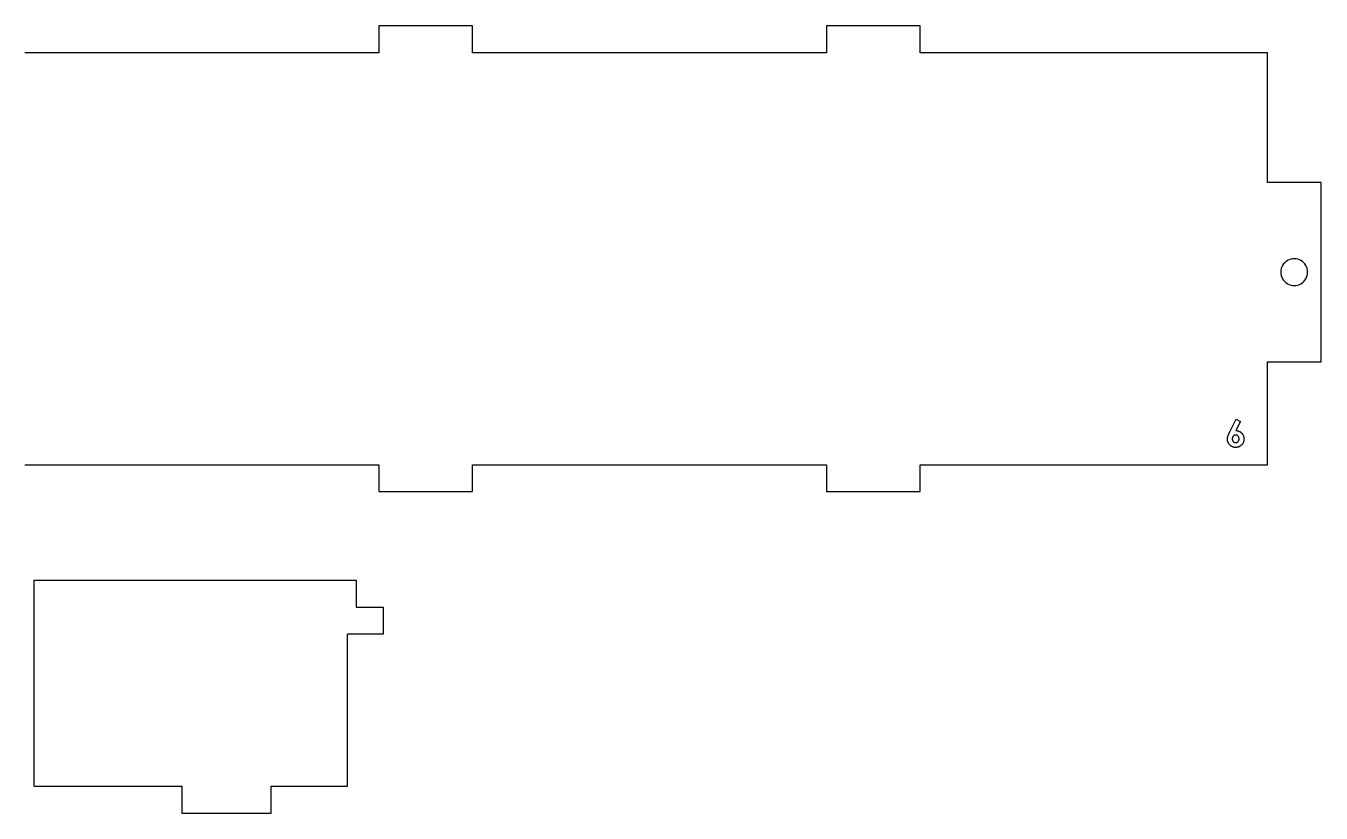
# Model space of a CAD drawing. Extents: x 0 to 255, y 0 to 328.
# Drawn here: x 110.8 to 255.4, y 0.1 to 88 of the extents above; entities that cross this region are included whole.
import ezdxf

# ---------------------------------------------------------------- set-up
doc = ezdxf.new("R2010")
doc.units = 0
doc.layers.add('Layer_1', color=7, linetype='CONTINUOUS')

msp = doc.modelspace()

# ---------------------------------------------------------------- linework, layer by layer
at = {"layer": 'Layer_1', "color": 7}
for points in [[(150.187421, 88.03083), (150.187421, 85.030825)], [(160.637421, 88.03083), (150.187421, 88.03083)], [(160.637421, 85.030825), (160.637421, 88.03083)], [(200.187421, 88.03083), (200.187421, 85.030825)], [(210.637421, 88.03083), (200.187421, 88.03083)], [(210.637421, 85.030825), (210.637421, 88.03083)], [(150.187421, 85.030825), (110.637422, 85.030825)], [(200.187421, 85.030825), (160.637421, 85.030825)], [(249.412421, 85.030825), (210.637421, 85.030825)], [(249.412421, 70.530839), (249.412421, 85.030825)], [(255.412421, 70.530839), (249.412421, 70.530839)], [(255.412421, 50.53083), (255.412421, 70.530839)], [(249.412421, 50.53083), (255.412421, 50.53083)], [(249.412421, 39.03084), (249.412421, 50.53083)], [(110.637422, 39.03084), (150.187421, 39.03084)], [(150.187421, 39.03084), (150.187421, 36.03084)], [(160.637421, 36.03084), (160.637421, 39.03084)], [(160.637421, 39.03084), (200.187421, 39.03084)], [(200.187421, 39.03084), (200.187421, 36.03084)], [(210.637421, 39.03084), (249.412421, 39.03084)], [(210.637421, 36.03084), (210.637421, 39.03084)], [(150.187421, 36.03084), (160.637421, 36.03084)], [(200.187421, 36.03084), (210.637421, 36.03084)], [(111.668384, 26.120755), (147.668383, 26.120755)], [(111.668384, 26.120755), (111.668384, 3.120764), (128.168384, 3.120764)], [(147.668383, 26.120755), (147.668383, 23.120751)], [(147.668383, 23.120751), (150.668382, 23.120751)], [(150.668382, 23.120751), (150.668382, 20.120772)], [(128.168384, 3.120764), (128.168384, 0.12076), (138.168384, 0.12076), (138.168384, 3.120764), (146.668382, 3.120764), (146.668382, 20.120772)], [(150.668382, 20.120772), (146.668382, 20.120772)]]:
    msp.add_lwpolyline(points, dxfattribs=at)
msp.add_lwpolyline([(253.912421, 60.530832)], close=True, dxfattribs=at)
at = {"layer": 'Layer_1', "color": 1}
for points in [[(245.176841, 42.61015), (245.938861, 44.10775)], [(246.415421, 43.86618), (245.892591, 42.83852)], [(245.938861, 44.10775), (246.415421, 43.86618)]]:
    msp.add_lwpolyline(points, dxfattribs=at)
at = {"layer": 'Layer_1', "color": 7}
for points in [[(251.662421, 61.82987), (251.198319, 61.561921), (250.912421, 61.06673), (250.912421, 60.530832)], [(253.162421, 61.82987), (252.698319, 62.097819), (252.126523, 62.097819), (251.662421, 61.82987)], [(253.912421, 60.530832), (253.912421, 61.06673), (253.626523, 61.561921), (253.162421, 61.82987)], [(250.912421, 60.530832), (250.912421, 59.994934), (251.198319, 59.499743), (251.662421, 59.231794)], [(253.162421, 59.231794), (253.626523, 59.499743), (253.912421, 59.994934), (253.912421, 60.530832)], [(251.662421, 59.231794), (252.126523, 58.963845), (252.698319, 58.963845), (253.162421, 59.231794)]]:
    msp.add_open_spline(points, degree=3, dxfattribs=at)
at = {"layer": 'Layer_1', "color": 1}
for points in [[(244.950881, 41.89202), (244.951301, 41.91562), (244.951701, 41.93892), (244.952881, 41.96232)], [(244.952881, 41.96232), (244.954881, 41.98592), (244.956881, 42.00932), (244.960881, 42.03262)], [(244.960881, 42.03262), (244.963881, 42.05622), (244.968881, 42.07962), (244.973481, 42.10292)], [(244.973481, 42.10292), (244.978481, 42.12672), (244.984381, 42.15042), (244.990881, 42.17382)], [(244.990881, 42.17382), (244.994881, 42.18652), (244.997881, 42.19922), (245.002281, 42.21172)], [(245.002281, 42.21172), (245.007281, 42.22602), (245.012281, 42.24022), (245.017281, 42.25442)], [(245.017281, 42.25442), (245.023281, 42.27032), (245.029481, 42.28612), (245.035881, 42.30192)], [(245.035881, 42.30192), (245.042881, 42.31912), (245.050181, 42.33642), (245.057481, 42.35362)], [(245.057481, 42.35362), (245.065481, 42.37272), (245.073681, 42.39172), (245.082081, 42.41072)], [(245.082081, 42.41072), (245.091081, 42.43132), (245.100781, 42.45212), (245.110281, 42.47262)], [(245.110281, 42.47262), (245.120581, 42.49462), (245.130981, 42.51672), (245.141481, 42.53872)], [(245.141481, 42.53872), (245.152981, 42.56252), (245.164681, 42.58642), (245.176381, 42.61022)], [(245.495951, 42.00523), (245.491951, 41.97663), (245.490951, 41.94763), (245.488951, 41.91863)], [(245.516351, 42.08393), (245.507351, 42.05853), (245.500051, 42.03203), (245.495951, 42.00523)], [(245.550651, 42.15543), (245.536951, 42.13263), (245.525551, 42.10883), (245.516351, 42.08393)], [(245.598151, 42.21913), (245.580351, 42.19953), (245.564351, 42.17813), (245.550651, 42.15543)], [(245.655851, 42.27143), (245.634951, 42.25613), (245.615651, 42.23843), (245.598151, 42.21913)], [(245.719551, 42.30873), (245.697051, 42.29843), (245.675751, 42.28593), (245.655851, 42.27143)], [(245.789851, 42.33153), (245.765651, 42.32653), (245.742051, 42.31883), (245.719551, 42.30873)], [(245.866751, 42.33853), (245.840951, 42.33853), (245.815051, 42.33553), (245.789851, 42.33153)], [(245.947471, 42.33125), (245.920971, 42.33625), (245.893971, 42.33725), (245.866971, 42.33825)], [(245.892591, 42.83852), (245.923491, 42.83852), (245.954391, 42.83552), (245.985091, 42.83452)], [(246.020771, 42.30845), (245.997171, 42.31875), (245.972571, 42.32665), (245.947471, 42.33125)], [(245.985091, 42.83452), (246.014891, 42.83152), (246.044591, 42.82752), (246.073991, 42.82182)], [(246.087471, 42.27115), (246.066671, 42.28565), (246.044271, 42.29825), (246.020771, 42.30845)], [(246.073991, 42.82182), (246.102791, 42.81582), (246.131291, 42.80882), (246.159291, 42.80012)], [(246.146971, 42.21885), (246.128971, 42.23815), (246.109071, 42.25585), (246.087471, 42.27115)], [(246.195671, 42.15515), (246.181671, 42.17795), (246.165271, 42.19925), (246.146971, 42.21885)], [(246.159291, 42.80012), (246.186991, 42.79112), (246.214291, 42.78132), (246.240991, 42.77002)], [(246.230571, 42.08365), (246.221571, 42.10855), (246.209671, 42.13255), (246.195671, 42.15515)], [(246.251571, 42.00495), (246.247571, 42.03175), (246.240071, 42.05815), (246.230571, 42.08365)], [(246.240991, 42.77002), (246.267591, 42.75862), (246.293691, 42.74622), (246.319091, 42.73212)], [(246.258571, 41.91845), (246.257571, 41.94745), (246.255571, 41.97645), (246.251571, 42.00495)], [(246.319091, 42.73212), (246.344991, 42.71782), (246.370091, 42.70232), (246.394191, 42.68522)], [(246.394191, 42.68522), (246.418791, 42.66772), (246.442291, 42.64902), (246.465091, 42.62932)], [(246.465091, 42.62932), (246.488591, 42.60892), (246.511291, 42.58782), (246.532991, 42.56562)], [(246.532991, 42.56562), (246.554791, 42.54342), (246.575491, 42.51982), (246.594891, 42.49532)], [(246.594891, 42.49532), (246.613891, 42.47122), (246.631691, 42.44642), (246.648391, 42.42082)], [(246.648391, 42.42082), (246.664891, 42.39542), (246.680291, 42.36952), (246.694091, 42.34272)], [(246.694091, 42.34272), (246.707891, 42.31582), (246.719891, 42.28802), (246.730791, 42.25982)], [(246.730791, 42.25982), (246.741691, 42.23142), (246.751391, 42.20252), (246.759691, 42.17332)], [(246.759691, 42.17332), (246.767691, 42.14322), (246.775191, 42.11272), (246.780691, 42.08192)], [(246.780691, 42.08192), (246.786691, 42.05052), (246.790691, 42.01882), (246.792691, 41.98692)], [(246.792691, 41.98692), (246.795691, 41.95392), (246.795691, 41.92082), (246.796691, 41.88782)], [(244.955071, 41.80091), (244.952071, 41.83111), (244.952071, 41.86141), (244.951071, 41.89161)], [(244.967671, 41.71251), (244.961671, 41.74171), (244.957671, 41.77121), (244.955071, 41.80091)], [(244.988071, 41.62721), (244.980071, 41.65531), (244.973171, 41.68381), (244.967671, 41.71251)], [(245.016971, 41.54431), (245.005971, 41.57141), (244.996271, 41.59921), (244.988071, 41.62721)], [(245.054271, 41.46381), (245.040471, 41.49001), (245.028071, 41.51691), (245.016971, 41.54431)], [(245.099971, 41.38631), (245.083471, 41.41141), (245.068271, 41.43721), (245.054271, 41.46381)], [(245.154071, 41.31121), (245.135071, 41.33551), (245.116871, 41.36051), (245.099971, 41.38631)], [(245.215971, 41.23851), (245.194271, 41.26181), (245.173671, 41.28621), (245.154071, 41.31121)], [(245.284471, 41.17181), (245.260571, 41.19301), (245.237671, 41.21521), (245.215971, 41.23851)], [(245.356571, 41.11411), (245.331571, 41.13211), (245.307571, 41.15141), (245.284471, 41.17181)], [(245.433471, 41.06481), (245.406971, 41.07991), (245.381271, 41.09631), (245.356571, 41.11411)], [(245.513971, 41.02451), (245.486371, 41.03641), (245.459571, 41.04991), (245.433471, 41.06481)], [(245.489341, 41.91845), (245.490341, 41.88945), (245.492341, 41.86055), (245.496341, 41.83195)], [(245.496341, 41.83195), (245.500341, 41.80495), (245.507641, 41.77825), (245.517341, 41.75265)], [(245.599271, 40.99391), (245.570271, 41.00291), (245.541771, 41.01271), (245.513971, 41.02451)], [(245.517341, 41.75265), (245.527341, 41.72755), (245.539041, 41.70325), (245.553441, 41.68055)], [(245.553441, 41.68055), (245.568041, 41.65755), (245.584841, 41.63585), (245.603341, 41.61565)], [(245.688171, 40.97171), (245.658171, 40.97771), (245.628471, 40.98521), (245.599271, 40.99391)], [(245.603341, 41.61565), (245.621341, 41.59605), (245.640941, 41.57755), (245.662241, 41.56155)], [(245.662241, 41.56155), (245.682241, 41.54645), (245.703841, 41.53365), (245.726541, 41.52315)], [(245.781371, 40.95791), (245.750171, 40.96091), (245.718971, 40.96591), (245.688171, 40.97171)], [(245.726541, 41.52315), (245.748441, 41.51305), (245.771541, 41.50485), (245.795041, 41.50035)], [(245.878771, 40.95391), (245.846271, 40.95391), (245.813771, 40.95691), (245.781371, 40.95791)], [(245.795041, 41.50035), (245.819141, 41.49535), (245.843741, 41.49435), (245.868341, 41.49235)], [(245.868551, 41.49237), (245.894551, 41.49537), (245.920551, 41.49537), (245.946051, 41.50037)], [(245.972341, 40.95801), (245.941341, 40.95501), (245.910241, 40.95501), (245.879141, 40.95401)], [(245.946051, 41.50037), (245.970551, 41.50437), (245.994651, 41.51257), (246.017551, 41.52257)], [(246.062441, 40.97071), (246.032641, 40.96471), (246.002541, 40.96061), (245.972341, 40.95801)], [(246.017551, 41.52257), (246.040851, 41.53287), (246.063051, 41.54557), (246.083651, 41.56047)], [(246.148941, 40.99241), (246.120441, 40.98441), (246.091541, 40.97651), (246.062441, 40.97071)], [(246.083651, 41.56047), (246.105351, 41.57607), (246.125351, 41.59397), (246.143751, 41.61337)], [(246.143751, 41.61337), (246.162551, 41.63327), (246.179751, 41.65457), (246.194251, 41.67767)], [(246.231841, 41.02181), (246.204741, 41.01041), (246.177041, 41.00091), (246.148941, 40.99241)], [(246.194251, 41.67767), (246.208551, 41.70047), (246.220251, 41.72467), (246.229751, 41.74977)], [(246.229751, 41.74977), (246.239751, 41.77597), (246.246951, 41.80287), (246.251351, 41.83027)], [(246.311141, 41.06031), (246.285341, 41.04631), (246.258941, 41.03321), (246.231841, 41.02181)], [(246.251351, 41.83027), (246.256351, 41.85947), (246.257351, 41.88897), (246.258351, 41.91857)], [(246.386841, 41.10661), (246.362441, 41.08991), (246.337041, 41.07461), (246.311141, 41.06031)], [(246.459541, 41.16191), (246.436241, 41.14231), (246.411941, 41.12381), (246.386841, 41.10661)], [(246.528641, 41.22561), (246.506641, 41.20341), (246.483541, 41.18211), (246.459541, 41.16191)], [(246.591741, 41.29531), (246.571741, 41.27121), (246.550741, 41.24791), (246.528641, 41.22561)], [(246.646441, 41.36861), (246.629541, 41.34321), (246.611141, 41.31881), (246.591741, 41.29531)], [(246.692141, 41.44611), (246.678141, 41.41961), (246.663041, 41.39361), (246.646441, 41.36861)], [(246.730041, 41.52661), (246.718841, 41.49911), (246.706041, 41.47231), (246.692141, 41.44611)], [(246.759441, 41.61131), (246.751441, 41.58261), (246.741341, 41.55431), (246.730041, 41.52661)], [(246.780441, 41.69971), (246.774441, 41.66991), (246.767841, 41.64051), (246.759441, 41.61131)], [(246.793041, 41.79221), (246.790041, 41.76121), (246.786041, 41.73031), (246.780441, 41.69971)], [(246.797041, 41.88781), (246.796241, 41.85591), (246.795041, 41.82401), (246.793041, 41.79221)]]:
    msp.add_open_spline(points, degree=3, dxfattribs=at)

doc.saveas('drawing.dxf')
